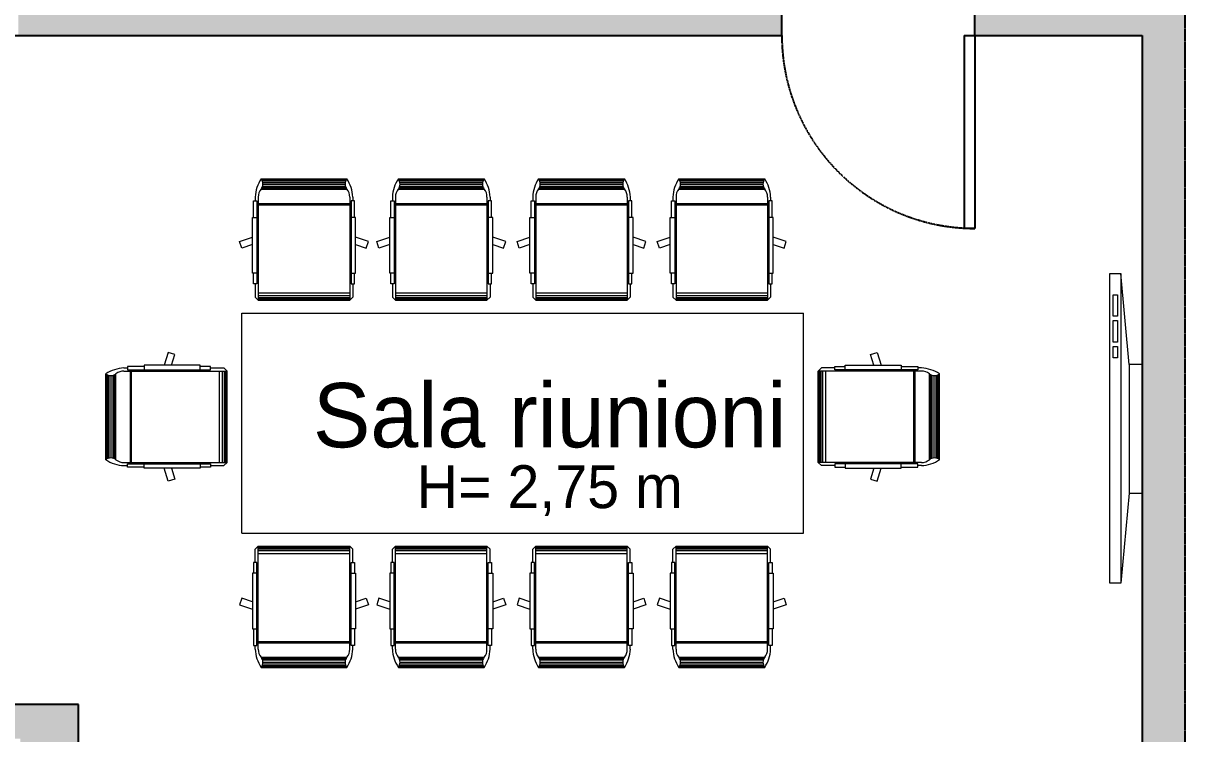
# Model space of a CAD drawing. Header units: millimetres. Extents: x 515 to 43442, y -1882 to 9936.
# Drawn here: x 33973 to 34525, y 3911 to 4242 of the extents above; entities that cross this region are included whole.
import ezdxf

# ---------------------------------------------------------------- set-up
doc = ezdxf.new("R2010")
doc.units = ezdxf.units.MM
doc.linetypes.add('35', pattern=[1.5, 0.5, -0.25, 0.5, -0.25])
doc.layers.add('ARREDI_LINEE', color=33, linetype='Continuous', lineweight=9)
doc.layers.add('CAMP sez', color=7, linetype='Continuous', lineweight=15, true_color=0xbdbdbd)
for name, color, linetype in [('INF', 8, 'Continuous'), ('SEZ', 170, 'Continuous'), ('Testi', 7, 'Continuous'), ('VOLTE', 8, 'Continuous')]:
    doc.layers.add(name, color=color, linetype=linetype)
doc.styles.add('T_ESE_q100', font='bahnschrift.ttf', dxfattribs={"height": 15})

msp = doc.modelspace()

# ---------------------------------------------------------------- hatches: boundary and pattern name
at = {"layer": 'CAMP sez'}
h = msp.add_hatch(color=256, dxfattribs=at)
h.dxf.hatch_style = 1
h.paths.add_polyline_path([(35363.94, 1722.36), (35343.94, 1722.36), (35343.94, 1592.8), (35120.71, 1441.08), (35131.95, 1424.54), (35363.94, 1582.21)], flags=17)
h.paths.add_polyline_path([(35099.7, 1402.62), (35088.36, 1419.3), (34693.94, 1220.75), (34693.94, 1198.36)], flags=17)
h.paths.add_polyline_path([(34693.94, 1271.36), (34579.94, 1271.36), (34579.94, 1244.36), (34584.94, 1244.36), (34584.94, 1225.36), (34579.94, 1225.36), (34579.94, 1198.36), (34693.94, 1198.36)], flags=17)
h.paths.add_polyline_path([(34693.94, 2843.36), (34579.94, 2843.36), (34579.94, 2816.36), (34584.94, 2816.36), (34584.94, 2797.36), (34579.94, 2797.36), (34579.94, 2770.36), (34693.94, 2770.36)], flags=17)
h.paths.add_polyline_path([(34693.94, 2319.36), (34579.94, 2319.36), (34579.94, 2292.36), (34584.94, 2292.36), (34584.94, 2273.36), (34579.94, 2273.36), (34579.94, 2246.36), (34693.94, 2246.36)], flags=17)
h.paths.add_polyline_path([(34693.94, 1795.36), (34579.94, 1795.36), (34579.94, 1768.36), (34584.94, 1768.36), (34584.94, 1749.36), (34579.94, 1749.36), (34579.94, 1722.36), (34693.94, 1722.36)], flags=17)
h.paths.add_polyline_path([(35363.94, 1895.86), (35343.94, 1895.86), (35343.94, 1742.36), (34693.94, 1742.36), (34693.94, 1722.36), (35363.94, 1722.36)], flags=17)
h.paths.add_polyline_path([(35363.94, 2419.86), (35343.94, 2419.86), (35343.94, 2145.86), (35363.94, 2145.86)], flags=17)
h.paths.add_polyline_path([(35363.94, 3851.36), (35343.94, 3851.36), (35343.94, 3607.86), (35363.94, 3607.86)], flags=17)
h.paths.add_polyline_path([(35363.94, 3357.86), (35343.94, 3357.86), (35343.94, 3193.86), (35363.94, 3193.86)], flags=17)
h.paths.add_polyline_path([(35363.94, 2943.86), (35343.94, 2943.86), (35343.94, 2669.86), (35363.94, 2669.86)], flags=17)
h.paths.add_polyline_path([(34083.94, 3674.36), (33464.94, 3674.36), (33464.94, 3663.36), (33915.94, 3663.36), (33915.94, 3463.36), (33825.94, 3463.36), (33825.94, 3460.36), (33910.94, 3460.36), (33910.94, 3454.36), (33825.94, 3454.36), (33825.94, 3451.36), (33915.94, 3451.36), (33915.94, 3309.36), (33825.94, 3309.36), (33825.94, 3304.86), (33915.94, 3304.86), (33915.94, 3298.86), (33825.94, 3298.86), (33825.94, 3294.36), (33925.94, 3294.36), (33925.94, 3357.36), (34018.94, 3357.36), (34018.94, 3367.36), (33925.94, 3367.36), (33925.94, 3515.36), (33928.94, 3515.36), (33928.94, 3526.36), (33925.94, 3526.36), (33925.94, 3663.36), (34072.94, 3663.36), (34072.94, 3526.36), (34003.94, 3526.36), (34003.94, 3515.36), (34072.94, 3515.36), (34072.94, 3506.36), (34078.94, 3506.36), (34078.94, 3511.36), (34083.94, 3511.36)], flags=17)
h.paths.add_polyline_path([(33735.94, 3463.36), (33710.94, 3463.36), (33710.94, 3663.36), (33695.94, 3663.36), (33695.93, 3414.06), (33710.96, 3414.21), (33698.92, 3414.64), (33710.94, 3414.14), (33710.94, 3451.36), (33735.94, 3451.36)], flags=16)
h.paths.add_polyline_path([(33715.44, 4657.36), (33695.44, 4657.36), (33695.44, 4259.36), (33715.44, 4259.36)], flags=17)
h.paths.add_polyline_path([(33735.44, 4259.36), (33675.44, 4259.36), (33675.44, 4239.36), (33735.44, 4239.36)], flags=17)
h.paths.add_polyline_path([(33585.44, 4259.36), (33472.94, 4259.36), (33472.94, 4239.36), (33585.44, 4239.36)], flags=17)
h.paths.add_polyline_path([(33852.94, 4259.36), (33825.44, 4259.36), (33825.44, 4239.36), (33852.94, 4239.36)], flags=17)
h.paths.add_polyline_path([(33254.94, 682.36), (32919.94, 682.36), (32919.94, 647.36), (33219.94, 647.36), (33219.94, 489.5), (33254.94, 489.5), (33254.94, 557.36), (33257.94, 557.36), (33257.94, 567.36), (33254.94, 567.36)])
h.paths.add_polyline_path([(34693.94, 3367.36), (34579.94, 3367.36), (34579.94, 3340.36), (34584.94, 3340.36), (34584.94, 3321.36), (34579.94, 3321.36), (34579.94, 3294.36), (34693.94, 3294.36)], flags=17)
h.paths.add_polyline_path([(34112.94, 3669.36), (34107.94, 3669.36), (34107.94, 3674.36), (34083.94, 3674.36), (34083.94, 3660.36), (34112.94, 3660.36)], flags=17)
h.paths.add_polyline_path([(37935.29, 3374.55), (37903.86, 3353.19), (37921.85, 3326.72), (37953.28, 3348.08)], flags=17)
h.paths.add_polyline_path([(37700.2, 3176.08), (37682.21, 3202.54), (37621.83, 3161.51), (37639.82, 3135.04)], flags=17)
h.paths.add_polyline_path([(37158.94, 2839.36), (37095.94, 2839.36), (37095.94, 2759.36), (37161.28, 2803.76)], flags=17)
h.paths.add_polyline_path([(36635.94, 2839.36), (36572.94, 2839.36), (36572.94, 2767.36), (36635.94, 2767.36)], flags=17)
h.paths.add_polyline_path([(36609.54, 2469.88), (36577.28, 2447.96), (36596.4, 2419.84), (36628.65, 2441.76)], flags=17)
h.paths.add_polyline_path([(36106.38, 2086.8), (36087.26, 2114.92), (36055.01, 2093), (36074.12, 2064.88)], flags=17)
h.paths.add_polyline_path([(35591.94, 1793.36), (35528.94, 1793.36), (35528.94, 1694.36), (35591.94, 1732.36)], flags=17)
h.paths.add_polyline_path([(35131.95, 1424.54), (35112.84, 1452.66), (35080.58, 1430.74), (35099.7, 1402.62)], flags=17)
h.paths.add_polyline_path([(34106.94, 1209.36), (34083.94, 1209.36), (34083.94, 1198.36), (34106.94, 1198.36)], flags=17)
h.paths.add_polyline_path([(34083.94, 1271.36), (34018.94, 1271.36), (34018.94, 1244.36), (34023.94, 1244.36), (34023.94, 1225.36), (34018.94, 1225.36), (34018.94, 1198.36), (34083.94, 1198.36), (34083.94, 1209.36)], flags=17)
h.paths.add_polyline_path([(34018.94, 1211.36), (33521.94, 1211.36), (33521.94, 1198.36), (34018.94, 1198.36)], flags=17)
h.paths.add_polyline_path([(33521.94, 1225.36), (33516.94, 1225.36), (33516.94, 1244.36), (33521.94, 1244.36), (33521.94, 1271.36), (33464.94, 1271.36), (33464.94, 1198.36), (33521.94, 1198.36)], flags=17)
h.paths.add_polyline_path([(33516.94, 1768.36), (33521.94, 1768.36), (33521.94, 1795.36), (33464.94, 1795.36), (33464.94, 1722.36), (33521.94, 1722.36), (33521.94, 1749.36), (33516.94, 1749.36)], flags=17)
h.paths.add_polyline_path([(34083.94, 1795.36), (34018.94, 1795.36), (34018.94, 1768.36), (34023.94, 1768.36), (34023.94, 1749.36), (34018.94, 1749.36), (34018.94, 1722.36), (34083.94, 1722.36)], flags=17)
edge = h.paths.add_edge_path(flags=17)
edge.add_arc((34083.94, 2282.86), 218, 270, 282.4589, ccw=False)
edge.add_line((34083.94, 2064.86), (34083.94, 2047.86))
edge.add_arc((34083.94, 2282.86), 235, 270, 282.4589)
edge.add_line((34134.64, 2053.39), (34130.97, 2069.99))
edge = h.paths.add_edge_path(flags=17)
edge.add_line((34083.94, 2321.36), (33999.83, 2321.36))
edge.add_arc((34083.94, 2282.86), 92.5, 155.4041, 204.5959)
edge.add_line((33999.83, 2244.36), (34083.94, 2244.36))
edge.add_line((34083.94, 2244.36), (34083.94, 2321.36))
h.paths.add_polyline_path([(33516.94, 2292.36), (33521.94, 2292.36), (33521.94, 2319.36), (33464.94, 2319.36), (33464.94, 2246.36), (33521.94, 2246.36), (33521.94, 2273.36), (33516.94, 2273.36)], flags=17)
edge = h.paths.add_edge_path(flags=17)
edge.add_arc((34083.94, 2282.86), 235, 77.5411, 90)
edge.add_line((34083.94, 2517.86), (34083.94, 2500.86))
edge.add_arc((34083.94, 2282.86), 218, 77.5411, 90, ccw=False)
edge.add_line((34130.97, 2495.72), (34134.64, 2512.32))
h.paths.add_polyline_path([(34083.94, 2843.36), (34018.94, 2843.36), (34018.94, 2816.36), (34023.94, 2816.36), (34023.94, 2797.36), (34018.94, 2797.36), (34018.94, 2770.36), (34083.94, 2770.36)], flags=17)
h.paths.add_polyline_path([(33521.94, 2843.36), (33464.94, 2843.36), (33464.94, 2770.36), (33521.94, 2770.36), (33521.94, 2797.36), (33516.94, 2797.36), (33516.94, 2816.36), (33521.94, 2816.36)], flags=17)
h.paths.add_polyline_path([(33521.94, 3367.36), (33464.94, 3367.36), (33464.94, 3294.36), (33521.94, 3294.36), (33521.94, 3321.36), (33516.94, 3321.36), (33516.94, 3340.36), (33521.94, 3340.36)], flags=16)
h.paths.add_polyline_path([(34083.94, 3367.36), (34018.94, 3367.36), (34018.94, 3357.36), (34018.94, 3294.36), (34083.94, 3294.36)], flags=16)
h.paths.add_polyline_path([(33997.94, 4307.36), (33978.94, 4307.36), (33978.94, 4328.36), (33957.94, 4307.36), (33967.94, 4307.36), (33852.94, 4307.36), (33852.94, 3908.36), (33971.94, 3908.36), (33971.94, 3815.36), (34024.94, 3815.36), (34024.94, 3826.36), (33998.94, 3826.36), (33998.94, 3924.36), (33867.94, 3924.36), (33867.94, 4290.36), (33970.94, 4290.36), (33970.94, 4236.36), (34326.94, 4236.36), (34326.94, 4247.36), (33997.94, 4247.36)], flags=17)
h.paths.add_polyline_path([(35591.94, 2839.36), (35528.94, 2839.36), (35528.94, 2767.36), (35591.94, 2767.36)], flags=17)
h.paths.add_polyline_path([(33477.94, 1198.36), (33477.94, 1173.36), (33491.94, 1173.36), (33491.94, 1198.36)], flags=17)
h.paths.add_polyline_path([(34083.94, 3367.36), (34083.94, 3426.36), (34078.94, 3426.36), (34078.94, 3431.36), (34072.94, 3431.36), (34072.94, 3367.36)], flags=16)
h.paths.add_polyline_path([(33997.94, 4657.36), (34494.94, 4657.36), (34494.94, 4247.36), (34416.94, 4247.36), (34416.94, 4236.36), (34494.94, 4236.36), (34494.94, 3869.36), (34472.94, 3869.36), (34472.94, 3826.36), (34106.94, 3826.36), (34106.94, 3815.36), (34472.94, 3815.36), (34472.94, 3787.36), (34483.94, 3787.36), (34483.94, 3815.36), (34796.94, 3815.36), (34796.94, 3674.36), (34483.94, 3674.36), (34483.94, 3701.36), (34472.94, 3701.36), (34472.94, 3674.36), (34237.94, 3674.36), (34237.94, 3669.36), (34232.94, 3669.36), (34232.94, 3660.36), (34816.94, 3660.36), (34816.94, 3757.36), (35125.94, 3757.36), (35125.94, 3851.36), (35549.94, 3851.36), (35549.94, 3832.36), (35576.94, 3832.36), (35576.94, 3851.36), (36593.94, 3851.36), (36593.94, 3832.36), (36620.94, 3832.36), (36620.94, 3851.36), (37638.94, 3851.36), (37638.94, 3832.36), (37689.94, 3832.36), (37689.94, 3918.36), (37681.94, 3918.36), (37681.94, 4228.36), (37689.94, 4228.36), (37689.94, 4279.36), (37917.94, 4279.36), (37917.94, 4222.36), (38120.92, 3864.36), (37945.94, 3864.36), (37945.94, 3918.36), (37917.94, 3918.36), (37917.94, 3848.36), (37970.92, 3755.39), (37980.47, 3760.84), (37930.6, 3848.36), (38129.99, 3848.36), (38275.19, 3592.26), (38131.99, 3494.94), (38024.04, 3684.38), (38014.49, 3678.93), (38135.78, 3466.07), (38559.24, 3753.87), (38597.13, 3697.4), (38622.04, 3714.12), (38529.88, 3851.46), (38926.01, 4124.3), (38862.23, 3501.55), (38795.24, 3456.02), (38784.65, 3471.8), (34083.94, 277), (34083.94, 623.36), (33491.94, 623.36), (33491.94, 711.36), (33459.94, 711.36), (33459.94, 599.36), (33464.94, 599.36), (33464.94, 567.36), (33459.94, 567.36), (33347.94, 567.36), (33347.94, 557.36), (33350.94, 557.36), (33350.94, 489.5), (33360.94, 489.5), (33360.94, 563.36), (33459.94, 563.36), (33459.94, 517.36), (33522.94, 517.36), (33522.94, 597.36), (34020.94, 597.36), (34020.94, 549.36), (34058.94, 549.36), (34058.94, 299.36), (33921.73, 299.36), (33921.73, 260.36), (34058.94, 260.36), (34058.94, 212.41), (33921.73, 118.63), (33921.73, 76.24), (34090.94, 191.88), (34090.94, 239.44), (38779.34, 3425.87), (38789.93, 3410.1), (38895.33, 3481.73), (38961.93, 4185.47), (38488.45, 3859.35), (38543.84, 3776.82), (38299.28, 3610.6), (37947.94, 4230.27), (37947.94, 4309.36), (37651.94, 4309.36), (37651.94, 3881.36), (35085.94, 3881.36), (35085.94, 3777.36), (34816.94, 3777.36), (34816.94, 3835.36), (34514.94, 3835.36), (34514.94, 4677.36), (33426.94, 4677.36), (33426.94, 3840.36), (33219.94, 3840.36), (33219.94, 3294.36), (33254.94, 3294.36), (33254.94, 3815.36), (33477.94, 3815.36), (33477.94, 3908.36), (33497.94, 3908.36), (33497.94, 3913.36), (33446.94, 3913.36), (33446.94, 4239.36), (33472.94, 4239.36), (33472.94, 4276.36), (33496.94, 4276.36), (33496.94, 4289.36), (33472.94, 4289.36), (33472.94, 4307.36), (33446.94, 4307.36), (33446.94, 4616.36), (33472.94, 4616.36), (33472.94, 4657.36), (33957.94, 4657.36), (33957.94, 4307.36), (33978.94, 4328.36), (33978.94, 4616.36), (33997.94, 4616.36)])

# ---------------------------------------------------------------- linework, layer by layer
at = {"layer": 'ARREDI_LINEE'}
for p, q in [((34084.14, 4169.43), (34124.17, 4169.43)), ((34084.25, 4169.28), (34124.06, 4169.28)), ((34084.35, 4169.14), (34123.96, 4169.14)), ((34084.48, 4168.9), (34123.83, 4168.9)), ((34148.14, 4169.43), (34188.16, 4169.43)), ((34148.25, 4169.28), (34188.05, 4169.28)), ((34148.34, 4169.14), (34187.96, 4169.14)), ((34148.48, 4168.9), (34187.82, 4168.9)), ((34213.53, 4169.43), (34253.55, 4169.43)), ((34213.64, 4169.28), (34253.44, 4169.28)), ((34213.73, 4169.14), (34253.35, 4169.14)), ((34213.87, 4168.9), (34253.21, 4168.9)), ((34278.91, 4169.43), (34318.94, 4169.43)), ((34279.02, 4169.28), (34318.83, 4169.28)), ((34279.12, 4169.14), (34318.73, 4169.14)), ((34279.25, 4168.9), (34318.6, 4168.9)), ((34084.14, 4164.67), (34124.17, 4164.67)), ((34084.25, 4164.82), (34124.06, 4164.82)), ((34084.4, 4165.05), (34123.91, 4165.05)), ((34084.57, 4165.37), (34123.74, 4165.37)), ((34084.67, 4168.49), (34123.64, 4168.49)), ((34084.8, 4165.99), (34123.51, 4165.99)), ((34084.88, 4167.77), (34123.43, 4167.77)), ((34084.95, 4166.94), (34123.36, 4166.94)), ((34148.14, 4164.67), (34188.16, 4164.67)), ((34148.24, 4164.82), (34188.06, 4164.82)), ((34148.39, 4165.05), (34187.91, 4165.05)), ((34148.56, 4165.37), (34187.74, 4165.37)), ((34148.67, 4168.49), (34187.63, 4168.49)), ((34148.8, 4165.99), (34187.5, 4165.99)), ((34148.88, 4167.77), (34187.42, 4167.77)), ((34148.94, 4166.94), (34187.36, 4166.94)), ((34213.53, 4164.67), (34253.55, 4164.67)), ((34213.63, 4164.82), (34253.45, 4164.82)), ((34213.78, 4165.05), (34253.3, 4165.05)), ((34213.95, 4165.37), (34253.13, 4165.37)), ((34214.06, 4168.49), (34253.02, 4168.49)), ((34214.18, 4165.99), (34252.89, 4165.99)), ((34214.27, 4167.77), (34252.81, 4167.77)), ((34214.33, 4166.94), (34252.75, 4166.94)), ((34278.91, 4164.67), (34318.94, 4164.67)), ((34279.02, 4164.82), (34318.83, 4164.82)), ((34279.17, 4165.05), (34318.68, 4165.05)), ((34279.34, 4165.37), (34318.51, 4165.37)), ((34279.44, 4168.49), (34318.41, 4168.49)), ((34279.57, 4165.99), (34318.28, 4165.99)), ((34279.65, 4167.77), (34318.2, 4167.77)), ((34279.72, 4166.94), (34318.13, 4166.94)), ((34080.68, 4151.45), (34080.68, 4159.23)), ((34080.68, 4159.23), (34082.23, 4159.23)), ((34081.39, 4160.98), (34081.39, 4159.23)), ((34082.23, 4159.23), (34082.23, 4120.52)), ((34082.85, 4160.94), (34082.85, 4112.85)), ((34082.85, 4157.95), (34125.46, 4157.95)), ((34125.46, 4160.94), (34125.46, 4112.85)), ((34127.63, 4159.23), (34126.08, 4159.23)), ((34126.08, 4159.23), (34126.08, 4120.52)), ((34126.92, 4160.98), (34126.92, 4159.23)), ((34127.63, 4151.45), (34127.63, 4159.23)), ((34144.68, 4151.45), (34144.68, 4159.23)), ((34144.68, 4159.23), (34146.22, 4159.23)), ((34145.38, 4160.98), (34145.38, 4159.23)), ((34146.22, 4159.23), (34146.22, 4120.52)), ((34146.85, 4160.94), (34146.85, 4112.85)), ((34146.85, 4157.95), (34189.45, 4157.95)), ((34189.45, 4160.94), (34189.45, 4112.85)), ((34191.62, 4159.23), (34190.08, 4159.23)), ((34190.08, 4159.23), (34190.08, 4120.52)), ((34190.92, 4160.98), (34190.92, 4159.23)), ((34191.62, 4151.45), (34191.62, 4159.23)), ((34210.07, 4151.45), (34210.07, 4159.23)), ((34210.07, 4159.23), (34211.61, 4159.23)), ((34210.77, 4160.98), (34210.77, 4159.23)), ((34211.61, 4159.23), (34211.61, 4120.52)), ((34212.23, 4160.94), (34212.23, 4112.85)), ((34212.23, 4157.95), (34254.84, 4157.95)), ((34254.84, 4160.94), (34254.84, 4112.85)), ((34257.01, 4159.23), (34255.47, 4159.23)), ((34255.47, 4159.23), (34255.47, 4120.52)), ((34256.3, 4160.98), (34256.3, 4159.23)), ((34257.01, 4151.45), (34257.01, 4159.23)), ((34275.45, 4151.45), (34275.45, 4159.23)), ((34275.45, 4159.23), (34277, 4159.23)), ((34276.16, 4160.98), (34276.16, 4159.23)), ((34277, 4159.23), (34277, 4120.52)), ((34277.62, 4160.94), (34277.62, 4112.85)), ((34277.62, 4157.95), (34320.23, 4157.95)), ((34320.23, 4160.94), (34320.23, 4112.85)), ((34322.4, 4159.23), (34320.85, 4159.23)), ((34320.85, 4159.23), (34320.85, 4120.52)), ((34321.69, 4160.98), (34321.69, 4159.23)), ((34322.4, 4151.45), (34322.4, 4159.23)), ((34082.85, 4157.65), (34125.46, 4157.65)), ((34082.85, 4157.43), (34125.46, 4157.43)), ((34082.85, 4157.35), (34125.46, 4157.35)), ((34146.85, 4157.65), (34189.45, 4157.65)), ((34146.85, 4157.43), (34189.45, 4157.43)), ((34146.85, 4157.35), (34189.45, 4157.35)), ((34212.23, 4157.65), (34254.84, 4157.65)), ((34212.23, 4157.43), (34254.84, 4157.43)), ((34212.23, 4157.35), (34254.84, 4157.35)), ((34277.62, 4157.65), (34320.23, 4157.65)), ((34277.62, 4157.43), (34320.23, 4157.43)), ((34277.62, 4157.35), (34320.23, 4157.35)), ((34080.11, 4151.45), (34082.23, 4151.45)), ((34080.11, 4125.44), (34080.11, 4151.45)), ((34128.2, 4151.45), (34126.08, 4151.45)), ((34128.2, 4125.44), (34128.2, 4151.45)), ((34144.11, 4151.45), (34146.22, 4151.45)), ((34144.11, 4125.44), (34144.11, 4151.45)), ((34192.19, 4151.45), (34190.08, 4151.45)), ((34192.19, 4125.44), (34192.19, 4151.45)), ((34209.5, 4151.45), (34211.61, 4151.45)), ((34209.5, 4125.44), (34209.5, 4151.45)), ((34257.58, 4151.45), (34255.47, 4151.45)), ((34257.58, 4125.44), (34257.58, 4151.45)), ((34274.88, 4151.45), (34277, 4151.45)), ((34274.88, 4125.44), (34274.88, 4151.45)), ((34322.97, 4151.45), (34320.85, 4151.45)), ((34322.97, 4125.44), (34322.97, 4151.45)), ((34074.1, 4140.29), (34080.11, 4142.24)), ((34134.2, 4140.29), (34128.2, 4142.24)), ((34138.1, 4140.29), (34144.11, 4142.24)), ((34198.2, 4140.29), (34192.19, 4142.24)), ((34203.49, 4140.29), (34209.5, 4142.24)), ((34263.59, 4140.29), (34257.58, 4142.24)), ((34268.88, 4140.29), (34274.88, 4142.24)), ((34328.97, 4140.29), (34322.97, 4142.24)), ((34075.11, 4137.19), (34074.1, 4140.29)), ((34080.11, 4138.82), (34075.11, 4137.19)), ((34128.2, 4138.82), (34133.2, 4137.19)), ((34133.2, 4137.19), (34134.2, 4140.29)), ((34139.11, 4137.19), (34138.1, 4140.29)), ((34144.11, 4138.82), (34139.11, 4137.19)), ((34192.19, 4138.82), (34197.19, 4137.19)), ((34197.19, 4137.19), (34198.2, 4140.29)), ((34204.49, 4137.19), (34203.49, 4140.29)), ((34209.5, 4138.82), (34204.49, 4137.19)), ((34257.58, 4138.82), (34262.58, 4137.19)), ((34262.58, 4137.19), (34263.59, 4140.29)), ((34269.88, 4137.19), (34268.88, 4140.29)), ((34274.88, 4138.82), (34269.88, 4137.19)), ((34322.97, 4138.82), (34327.97, 4137.19)), ((34327.97, 4137.19), (34328.97, 4140.29)), ((34082.23, 4125.44), (34080.11, 4125.44)), ((34080.68, 4120.52), (34080.68, 4125.44)), ((34126.08, 4125.44), (34128.2, 4125.44)), ((34127.63, 4120.52), (34127.63, 4125.44)), ((34146.22, 4125.44), (34144.11, 4125.44)), ((34144.68, 4120.52), (34144.68, 4125.44)), ((34190.08, 4125.44), (34192.19, 4125.44)), ((34191.62, 4120.52), (34191.62, 4125.44)), ((34211.61, 4125.44), (34209.5, 4125.44)), ((34210.07, 4120.52), (34210.07, 4125.44)), ((34255.47, 4125.44), (34257.58, 4125.44)), ((34257.01, 4120.52), (34257.01, 4125.44)), ((34277, 4125.44), (34274.88, 4125.44)), ((34275.45, 4120.52), (34275.45, 4125.44)), ((34320.85, 4125.44), (34322.97, 4125.44)), ((34322.4, 4120.52), (34322.4, 4125.44)), ((34488.94, 4082.86), (34484.94, 4125.36)), ((34082.23, 4120.52), (34080.68, 4120.52)), ((34081.39, 4120.52), (34081.39, 4114.32)), ((34126.08, 4120.52), (34127.63, 4120.52)), ((34126.92, 4120.52), (34126.92, 4114.32)), ((34146.22, 4120.52), (34144.68, 4120.52)), ((34145.38, 4120.52), (34145.38, 4114.32)), ((34190.08, 4120.52), (34191.62, 4120.52)), ((34190.92, 4120.52), (34190.92, 4114.32)), ((34211.61, 4120.52), (34210.07, 4120.52)), ((34210.77, 4120.52), (34210.77, 4114.32)), ((34255.47, 4120.52), (34257.01, 4120.52)), ((34256.3, 4120.52), (34256.3, 4114.32)), ((34277, 4120.52), (34275.45, 4120.52)), ((34276.16, 4120.52), (34276.16, 4114.32)), ((34320.85, 4120.52), (34322.4, 4120.52)), ((34321.69, 4120.52), (34321.69, 4114.32)), ((34082.85, 4112.85), (34081.39, 4114.32)), ((34082.85, 4116.34), (34125.46, 4116.34)), ((34082.85, 4114.99), (34125.46, 4114.99)), ((34082.85, 4114.14), (34125.46, 4114.14)), ((34125.46, 4112.85), (34126.92, 4114.32)), ((34146.85, 4112.85), (34145.38, 4114.32)), ((34146.85, 4116.34), (34189.45, 4116.34)), ((34146.85, 4114.99), (34189.45, 4114.99)), ((34146.85, 4114.14), (34189.45, 4114.14)), ((34189.45, 4112.85), (34190.92, 4114.32)), ((34212.23, 4112.85), (34210.77, 4114.32)), ((34212.23, 4116.34), (34254.84, 4116.34)), ((34212.23, 4114.99), (34254.84, 4114.99)), ((34212.23, 4114.14), (34254.84, 4114.14)), ((34254.84, 4112.85), (34256.3, 4114.32)), ((34277.62, 4112.85), (34276.16, 4114.32)), ((34277.62, 4116.34), (34320.23, 4116.34)), ((34277.62, 4114.99), (34320.23, 4114.99)), ((34277.62, 4114.14), (34320.23, 4114.14)), ((34320.23, 4112.85), (34321.69, 4114.32)), ((34082.85, 4113.57), (34125.46, 4113.57)), ((34082.85, 4113.22), (34125.46, 4113.22)), ((34082.85, 4113), (34125.46, 4113)), ((34082.85, 4112.85), (34125.46, 4112.85)), ((34146.85, 4113.57), (34189.45, 4113.57)), ((34146.85, 4113.22), (34189.45, 4113.22)), ((34146.85, 4113), (34189.45, 4113)), ((34146.85, 4112.85), (34189.45, 4112.85)), ((34212.23, 4113.57), (34254.84, 4113.57)), ((34212.23, 4113.22), (34254.84, 4113.22)), ((34212.23, 4113), (34254.84, 4113)), ((34212.23, 4112.85), (34254.84, 4112.85)), ((34277.62, 4113.57), (34320.23, 4113.57)), ((34277.62, 4113.22), (34320.23, 4113.22)), ((34277.62, 4113), (34320.23, 4113)), ((34277.62, 4112.85), (34320.23, 4112.85)), ((34075.15, 4004.23), (34075.15, 4106.83)), ((34075.15, 4106.83), (34337.08, 4106.83)), ((34337.08, 4004.23), (34337.08, 4106.83)), ((34040.86, 4088.55), (34038.91, 4082.54)), ((34043.96, 4087.55), (34040.86, 4088.55)), ((34042.33, 4082.54), (34043.96, 4087.55)), ((34368.27, 4087.55), (34371.36, 4088.55)), ((34369.89, 4082.54), (34368.27, 4087.55)), ((34371.36, 4088.55), (34373.32, 4082.54)), ((34020.17, 4081.27), (34021.92, 4081.27)), ((34029.7, 4081.97), (34021.92, 4081.97)), ((34021.92, 4081.97), (34021.92, 4080.43)), ((34029.7, 4082.54), (34029.7, 4080.43)), ((34055.71, 4082.54), (34029.7, 4082.54)), ((34055.71, 4080.43), (34055.71, 4082.54)), ((34060.63, 4081.97), (34055.71, 4081.97)), ((34060.63, 4080.43), (34060.63, 4081.97)), ((34060.63, 4081.27), (34066.83, 4081.27)), ((34068.29, 4079.81), (34066.83, 4081.27)), ((34343.93, 4079.81), (34345.39, 4081.27)), ((34351.59, 4081.27), (34345.39, 4081.27)), ((34351.59, 4080.43), (34351.59, 4081.97)), ((34351.59, 4081.97), (34356.51, 4081.97)), ((34356.51, 4080.43), (34356.51, 4082.54)), ((34356.51, 4082.54), (34382.53, 4082.54)), ((34382.53, 4082.54), (34382.53, 4080.43)), ((34382.53, 4081.97), (34390.3, 4081.97)), ((34390.3, 4081.97), (34390.3, 4080.43)), ((34392.06, 4081.27), (34390.3, 4081.27)), ((34011.72, 4038.49), (34011.72, 4078.51)), ((34011.87, 4038.6), (34011.87, 4078.4)), ((34012.01, 4038.69), (34012.01, 4078.31)), ((34012.25, 4038.83), (34012.25, 4078.17)), ((34012.66, 4039.02), (34012.66, 4077.98)), ((34013.38, 4039.23), (34013.38, 4077.77)), ((34014.21, 4039.29), (34014.21, 4077.71)), ((34015.16, 4039.15), (34015.16, 4077.86)), ((34015.78, 4038.91), (34015.78, 4078.09)), ((34016.1, 4038.74), (34016.1, 4078.26)), ((34016.33, 4038.59), (34016.33, 4078.41)), ((34016.47, 4038.49), (34016.47, 4078.51)), ((34020.21, 4079.81), (34068.29, 4079.81)), ((34021.92, 4080.43), (34060.63, 4080.43)), ((34023.19, 4037.2), (34023.19, 4079.81)), ((34023.5, 4037.2), (34023.5, 4079.81)), ((34023.72, 4037.2), (34023.72, 4079.81)), ((34023.8, 4037.2), (34023.8, 4079.81)), ((34064.81, 4037.2), (34064.81, 4079.81)), ((34066.16, 4037.2), (34066.16, 4079.81)), ((34067.01, 4037.2), (34067.01, 4079.81)), ((34067.58, 4037.2), (34067.58, 4079.81)), ((34067.93, 4037.2), (34067.93, 4079.81)), ((34068.15, 4037.2), (34068.15, 4079.81)), ((34068.29, 4037.2), (34068.29, 4079.81)), ((34343.93, 4037.2), (34343.93, 4079.81)), ((34392.02, 4079.81), (34343.93, 4079.81)), ((34344.07, 4037.2), (34344.07, 4079.81)), ((34344.3, 4037.2), (34344.3, 4079.81)), ((34344.64, 4037.2), (34344.64, 4079.81)), ((34345.22, 4037.2), (34345.22, 4079.81)), ((34346.07, 4037.2), (34346.07, 4079.81)), ((34347.41, 4037.2), (34347.41, 4079.81)), ((34390.3, 4080.43), (34351.59, 4080.43)), ((34388.42, 4037.2), (34388.42, 4079.81)), ((34388.51, 4037.2), (34388.51, 4079.81)), ((34388.72, 4037.2), (34388.72, 4079.81)), ((34389.03, 4037.2), (34389.03, 4079.81)), ((34395.75, 4038.49), (34395.75, 4078.51)), ((34395.89, 4038.59), (34395.89, 4078.41)), ((34396.13, 4038.74), (34396.13, 4078.26)), ((34396.44, 4038.91), (34396.44, 4078.09)), ((34397.06, 4039.15), (34397.06, 4077.86)), ((34398.01, 4039.29), (34398.01, 4077.71)), ((34398.84, 4039.23), (34398.84, 4077.77)), ((34399.57, 4039.02), (34399.57, 4077.98)), ((34399.98, 4038.83), (34399.98, 4078.17)), ((34400.21, 4038.69), (34400.21, 4078.31)), ((34400.35, 4038.6), (34400.35, 4078.4)), ((34400.51, 4038.49), (34400.51, 4078.51)), ((34020.21, 4037.2), (34068.29, 4037.2)), ((34021.92, 4035.03), (34021.92, 4036.57)), ((34021.92, 4036.57), (34060.63, 4036.57)), ((34029.7, 4034.46), (34029.7, 4036.57)), ((34055.71, 4036.57), (34055.71, 4034.46)), ((34060.63, 4036.57), (34060.63, 4035.03)), ((34068.29, 4037.2), (34066.83, 4035.74)), ((34392.02, 4037.2), (34343.93, 4037.2)), ((34343.93, 4037.2), (34345.39, 4035.74)), ((34390.3, 4036.57), (34351.59, 4036.57)), ((34351.59, 4036.57), (34351.59, 4035.03)), ((34356.51, 4036.57), (34356.51, 4034.46)), ((34382.53, 4034.46), (34382.53, 4036.57)), ((34390.3, 4035.03), (34390.3, 4036.57)), ((34020.17, 4035.74), (34021.92, 4035.74)), ((34029.7, 4035.03), (34021.92, 4035.03)), ((34055.71, 4034.46), (34029.7, 4034.46)), ((34040.86, 4028.45), (34038.91, 4034.46)), ((34042.33, 4034.46), (34043.96, 4029.46)), ((34060.63, 4035.03), (34055.71, 4035.03)), ((34060.63, 4035.74), (34066.83, 4035.74)), ((34351.59, 4035.74), (34345.39, 4035.74)), ((34351.59, 4035.03), (34356.51, 4035.03)), ((34356.51, 4034.46), (34382.53, 4034.46)), ((34369.89, 4034.46), (34368.27, 4029.46)), ((34371.36, 4028.45), (34373.32, 4034.46)), ((34382.53, 4035.03), (34390.3, 4035.03)), ((34392.06, 4035.74), (34390.3, 4035.74)), ((34043.96, 4029.46), (34040.86, 4028.45)), ((34368.27, 4029.46), (34371.36, 4028.45)), ((34488.94, 4022.86), (34484.94, 3980.86)), ((34075.15, 4004.23), (34337.08, 4004.23)), ((34082.85, 3998.21), (34081.39, 3996.75)), ((34082.85, 3998.21), (34125.46, 3998.21)), ((34082.85, 3950.12), (34082.85, 3998.21)), ((34082.85, 3998.07), (34125.46, 3998.07)), ((34082.85, 3997.84), (34125.46, 3997.84)), ((34125.46, 3950.12), (34125.46, 3998.21)), ((34125.46, 3998.21), (34126.92, 3996.75)), ((34146.85, 3998.21), (34145.38, 3996.75)), ((34146.85, 3998.21), (34189.45, 3998.21)), ((34146.85, 3950.12), (34146.85, 3998.21)), ((34146.85, 3998.07), (34189.45, 3998.07)), ((34146.85, 3997.84), (34189.45, 3997.84)), ((34189.45, 3950.12), (34189.45, 3998.21)), ((34189.45, 3998.21), (34190.92, 3996.75)), ((34212.23, 3998.21), (34210.77, 3996.75)), ((34212.23, 3998.21), (34254.84, 3998.21)), ((34212.23, 3950.12), (34212.23, 3998.21)), ((34212.23, 3998.07), (34254.84, 3998.07)), ((34212.23, 3997.84), (34254.84, 3997.84)), ((34254.84, 3950.12), (34254.84, 3998.21)), ((34254.84, 3998.21), (34256.3, 3996.75)), ((34277.62, 3998.21), (34276.16, 3996.75)), ((34277.62, 3998.21), (34320.23, 3998.21)), ((34277.62, 3950.12), (34277.62, 3998.21)), ((34277.62, 3998.07), (34320.23, 3998.07)), ((34277.62, 3997.84), (34320.23, 3997.84)), ((34320.23, 3950.12), (34320.23, 3998.21)), ((34320.23, 3998.21), (34321.69, 3996.75)), ((34081.39, 3990.55), (34081.39, 3996.75)), ((34082.85, 3997.5), (34125.46, 3997.5)), ((34082.85, 3996.92), (34125.46, 3996.92)), ((34082.85, 3996.07), (34125.46, 3996.07)), ((34082.85, 3994.73), (34125.46, 3994.73)), ((34126.92, 3990.55), (34126.92, 3996.75)), ((34145.38, 3990.55), (34145.38, 3996.75)), ((34146.85, 3997.5), (34189.45, 3997.5)), ((34146.85, 3996.92), (34189.45, 3996.92)), ((34146.85, 3996.07), (34189.45, 3996.07)), ((34146.85, 3994.73), (34189.45, 3994.73)), ((34190.92, 3990.55), (34190.92, 3996.75)), ((34210.77, 3990.55), (34210.77, 3996.75)), ((34212.23, 3997.5), (34254.84, 3997.5)), ((34212.23, 3996.92), (34254.84, 3996.92)), ((34212.23, 3996.07), (34254.84, 3996.07)), ((34212.23, 3994.73), (34254.84, 3994.73)), ((34256.3, 3990.55), (34256.3, 3996.75)), ((34276.16, 3990.55), (34276.16, 3996.75)), ((34277.62, 3997.5), (34320.23, 3997.5)), ((34277.62, 3996.92), (34320.23, 3996.92)), ((34277.62, 3996.07), (34320.23, 3996.07)), ((34277.62, 3994.73), (34320.23, 3994.73)), ((34321.69, 3990.55), (34321.69, 3996.75)), ((34082.23, 3990.55), (34080.68, 3990.55)), ((34080.68, 3990.55), (34080.68, 3985.63)), ((34082.23, 3951.84), (34082.23, 3990.55)), ((34126.08, 3951.84), (34126.08, 3990.55)), ((34126.08, 3990.55), (34127.63, 3990.55)), ((34127.63, 3990.55), (34127.63, 3985.63)), ((34146.22, 3990.55), (34144.68, 3990.55)), ((34144.68, 3990.55), (34144.68, 3985.63)), ((34146.22, 3951.84), (34146.22, 3990.55)), ((34190.08, 3951.84), (34190.08, 3990.55)), ((34190.08, 3990.55), (34191.62, 3990.55)), ((34191.62, 3990.55), (34191.62, 3985.63)), ((34211.61, 3990.55), (34210.07, 3990.55)), ((34210.07, 3990.55), (34210.07, 3985.63)), ((34211.61, 3951.84), (34211.61, 3990.55)), ((34255.47, 3951.84), (34255.47, 3990.55)), ((34255.47, 3990.55), (34257.01, 3990.55)), ((34257.01, 3990.55), (34257.01, 3985.63)), ((34277, 3990.55), (34275.45, 3990.55)), ((34275.45, 3990.55), (34275.45, 3985.63)), ((34277, 3951.84), (34277, 3990.55)), ((34320.85, 3951.84), (34320.85, 3990.55)), ((34320.85, 3990.55), (34322.4, 3990.55)), ((34322.4, 3990.55), (34322.4, 3985.63)), ((34082.23, 3985.63), (34080.11, 3985.63)), ((34080.11, 3985.63), (34080.11, 3959.61)), ((34126.08, 3985.63), (34128.2, 3985.63)), ((34128.2, 3985.63), (34128.2, 3959.61)), ((34146.22, 3985.63), (34144.11, 3985.63)), ((34144.11, 3985.63), (34144.11, 3959.61)), ((34190.08, 3985.63), (34192.19, 3985.63)), ((34192.19, 3985.63), (34192.19, 3959.61)), ((34211.61, 3985.63), (34209.5, 3985.63)), ((34209.5, 3985.63), (34209.5, 3959.61)), ((34255.47, 3985.63), (34257.58, 3985.63)), ((34257.58, 3985.63), (34257.58, 3959.61)), ((34277, 3985.63), (34274.88, 3985.63)), ((34274.88, 3985.63), (34274.88, 3959.61)), ((34320.85, 3985.63), (34322.97, 3985.63)), ((34322.97, 3985.63), (34322.97, 3959.61)), ((34075.11, 3973.87), (34074.1, 3970.78)), ((34074.1, 3970.78), (34080.11, 3968.82)), ((34080.11, 3972.25), (34075.11, 3973.87)), ((34128.2, 3972.25), (34133.2, 3973.87)), ((34134.2, 3970.78), (34128.2, 3968.82)), ((34133.2, 3973.87), (34134.2, 3970.78)), ((34139.11, 3973.87), (34138.1, 3970.78)), ((34138.1, 3970.78), (34144.11, 3968.82)), ((34144.11, 3972.25), (34139.11, 3973.87)), ((34192.19, 3972.25), (34197.19, 3973.87)), ((34198.2, 3970.78), (34192.19, 3968.82)), ((34197.19, 3973.87), (34198.2, 3970.78)), ((34204.49, 3973.87), (34203.49, 3970.78)), ((34203.49, 3970.78), (34209.5, 3968.82)), ((34209.5, 3972.25), (34204.49, 3973.87)), ((34257.58, 3972.25), (34262.58, 3973.87)), ((34263.59, 3970.78), (34257.58, 3968.82)), ((34262.58, 3973.87), (34263.59, 3970.78)), ((34269.88, 3973.87), (34268.88, 3970.78)), ((34268.88, 3970.78), (34274.88, 3968.82)), ((34274.88, 3972.25), (34269.88, 3973.87)), ((34322.97, 3972.25), (34327.97, 3973.87)), ((34328.97, 3970.78), (34322.97, 3968.82)), ((34327.97, 3973.87), (34328.97, 3970.78)), ((34080.11, 3959.61), (34082.23, 3959.61)), ((34080.68, 3959.61), (34080.68, 3951.84)), ((34128.2, 3959.61), (34126.08, 3959.61)), ((34127.63, 3959.61), (34127.63, 3951.84)), ((34144.11, 3959.61), (34146.22, 3959.61)), ((34144.68, 3959.61), (34144.68, 3951.84)), ((34192.19, 3959.61), (34190.08, 3959.61)), ((34191.62, 3959.61), (34191.62, 3951.84)), ((34209.5, 3959.61), (34211.61, 3959.61)), ((34210.07, 3959.61), (34210.07, 3951.84)), ((34257.58, 3959.61), (34255.47, 3959.61)), ((34257.01, 3959.61), (34257.01, 3951.84)), ((34274.88, 3959.61), (34277, 3959.61)), ((34275.45, 3959.61), (34275.45, 3951.84)), ((34322.97, 3959.61), (34320.85, 3959.61)), ((34322.4, 3959.61), (34322.4, 3951.84)), ((34080.68, 3951.84), (34082.23, 3951.84)), ((34081.39, 3950.08), (34081.39, 3951.84)), ((34082.85, 3953.72), (34125.46, 3953.72)), ((34082.85, 3953.63), (34125.46, 3953.63)), ((34082.85, 3953.42), (34125.46, 3953.42)), ((34082.85, 3953.11), (34125.46, 3953.11)), ((34127.63, 3951.84), (34126.08, 3951.84)), ((34126.92, 3950.08), (34126.92, 3951.84)), ((34144.68, 3951.84), (34146.22, 3951.84)), ((34145.38, 3950.08), (34145.38, 3951.84)), ((34146.85, 3953.72), (34189.45, 3953.72)), ((34146.85, 3953.63), (34189.45, 3953.63)), ((34146.85, 3953.42), (34189.45, 3953.42)), ((34146.85, 3953.11), (34189.45, 3953.11)), ((34191.62, 3951.84), (34190.08, 3951.84)), ((34190.92, 3950.08), (34190.92, 3951.84)), ((34210.07, 3951.84), (34211.61, 3951.84)), ((34210.77, 3950.08), (34210.77, 3951.84)), ((34212.23, 3953.72), (34254.84, 3953.72)), ((34212.23, 3953.63), (34254.84, 3953.63)), ((34212.23, 3953.42), (34254.84, 3953.42)), ((34212.23, 3953.11), (34254.84, 3953.11)), ((34257.01, 3951.84), (34255.47, 3951.84)), ((34256.3, 3950.08), (34256.3, 3951.84)), ((34275.45, 3951.84), (34277, 3951.84)), ((34276.16, 3950.08), (34276.16, 3951.84)), ((34277.62, 3953.72), (34320.23, 3953.72)), ((34277.62, 3953.63), (34320.23, 3953.63)), ((34277.62, 3953.42), (34320.23, 3953.42)), ((34277.62, 3953.11), (34320.23, 3953.11)), ((34322.4, 3951.84), (34320.85, 3951.84)), ((34321.69, 3950.08), (34321.69, 3951.84)), ((34084.14, 3946.39), (34124.17, 3946.39)), ((34084.25, 3946.25), (34124.06, 3946.25)), ((34084.4, 3946.01), (34123.91, 3946.01)), ((34084.57, 3945.7), (34123.74, 3945.7)), ((34084.8, 3945.08), (34123.51, 3945.08)), ((34084.88, 3943.3), (34123.43, 3943.3)), ((34084.95, 3944.13), (34123.36, 3944.13)), ((34148.14, 3946.39), (34188.16, 3946.39)), ((34148.24, 3946.25), (34188.06, 3946.25)), ((34148.39, 3946.01), (34187.91, 3946.01)), ((34148.56, 3945.7), (34187.74, 3945.7)), ((34148.8, 3945.08), (34187.5, 3945.08)), ((34148.88, 3943.3), (34187.42, 3943.3)), ((34148.94, 3944.13), (34187.36, 3944.13)), ((34213.53, 3946.39), (34253.55, 3946.39)), ((34213.63, 3946.25), (34253.45, 3946.25)), ((34213.78, 3946.01), (34253.3, 3946.01)), ((34213.95, 3945.7), (34253.13, 3945.7)), ((34214.18, 3945.08), (34252.89, 3945.08)), ((34214.27, 3943.3), (34252.81, 3943.3)), ((34214.33, 3944.13), (34252.75, 3944.13)), ((34278.91, 3946.39), (34318.94, 3946.39)), ((34279.02, 3946.25), (34318.83, 3946.25)), ((34279.17, 3946.01), (34318.68, 3946.01)), ((34279.34, 3945.7), (34318.51, 3945.7)), ((34279.57, 3945.08), (34318.28, 3945.08)), ((34279.65, 3943.3), (34318.2, 3943.3)), ((34279.72, 3944.13), (34318.13, 3944.13)), ((34084.14, 3941.63), (34124.17, 3941.63)), ((34084.25, 3941.79), (34124.06, 3941.79)), ((34084.35, 3941.93), (34123.96, 3941.93)), ((34084.48, 3942.16), (34123.83, 3942.16)), ((34084.67, 3942.57), (34123.64, 3942.57)), ((34148.14, 3941.63), (34188.16, 3941.63)), ((34148.25, 3941.79), (34188.05, 3941.79)), ((34148.34, 3941.93), (34187.96, 3941.93)), ((34148.48, 3942.16), (34187.82, 3942.16)), ((34148.67, 3942.57), (34187.63, 3942.57)), ((34213.53, 3941.63), (34253.55, 3941.63)), ((34213.64, 3941.79), (34253.44, 3941.79)), ((34213.73, 3941.93), (34253.35, 3941.93)), ((34213.87, 3942.16), (34253.21, 3942.16)), ((34214.06, 3942.57), (34253.02, 3942.57)), ((34278.91, 3941.63), (34318.94, 3941.63)), ((34279.02, 3941.79), (34318.83, 3941.79)), ((34279.12, 3941.93), (34318.73, 3941.93)), ((34279.25, 3942.16), (34318.6, 3942.16)), ((34279.44, 3942.57), (34318.41, 3942.57))]:
    msp.add_line(p, q, dxfattribs=at)
for points in [[(34479.94, 3980.86), (34479.94, 4125.36), (34484.94, 4125.36), (34484.94, 3980.86)], [(34481.44, 4105.36), (34481.44, 4115.36), (34483.44, 4115.36), (34483.44, 4105.36)], [(34481.44, 4093.36), (34481.44, 4103.36), (34483.44, 4103.36), (34483.44, 4093.36)], [(34481.44, 4086), (34481.44, 4091.33), (34483.44, 4091.33), (34483.44, 4086)], [(34494.94, 4022.86), (34494.94, 4082.86), (34488.94, 4082.86), (34488.94, 4022.86)]]:
    msp.add_lwpolyline(points, close=True, dxfattribs=at)
for centre, radius, start, end in [((34098.38, 4160.12), 17.02, 146.813, 177.085), ((34081.04, 4167.05), 3.91, 322.5, 37.5), ((34127.27, 4167.05), 3.91, 142.5, 217.5), ((34109.93, 4160.12), 17.02, 2.915, 33.187), ((34162.38, 4160.12), 17.02, 146.813, 177.085), ((34145.04, 4167.05), 3.91, 322.5, 37.5), ((34191.26, 4167.05), 3.91, 142.5, 217.5), ((34173.92, 4160.12), 17.02, 2.915, 33.187), ((34227.77, 4160.12), 17.02, 146.813, 177.085), ((34210.43, 4167.05), 3.91, 322.5, 37.5), ((34256.65, 4167.05), 3.91, 142.5, 217.5), ((34239.31, 4160.12), 17.02, 2.915, 33.187), ((34293.15, 4160.12), 17.02, 146.813, 177.085), ((34275.81, 4167.05), 3.91, 322.5, 37.5), ((34322.04, 4167.05), 3.91, 142.5, 217.5), ((34304.7, 4160.12), 17.02, 2.915, 33.187), ((34087.97, 4161.26), 5.13, 138.2662, 183.5509), ((34120.34, 4161.26), 5.13, 356.4491, 41.7338), ((34151.96, 4161.26), 5.13, 138.2662, 183.5509), ((34184.34, 4161.26), 5.13, 356.4491, 41.7338), ((34217.35, 4161.26), 5.13, 138.2662, 183.5509), ((34249.72, 4161.26), 5.13, 356.4491, 41.7338), ((34282.74, 4161.26), 5.13, 138.2662, 183.5509), ((34315.11, 4161.26), 5.13, 356.4491, 41.7338), ((34021.03, 4064.27), 17.02, 92.915, 123.187), ((34391.19, 4064.27), 17.02, 56.813, 87.085), ((34014.1, 4081.61), 3.91, 232.5, 307.5), ((34019.89, 4074.69), 5.13, 86.4491, 131.7338), ((34392.34, 4074.69), 5.13, 48.2662, 93.5509), ((34398.13, 4081.61), 3.91, 232.5, 307.5), ((34014.1, 4035.39), 3.91, 52.5, 127.5), ((34021.03, 4052.73), 17.02, 236.813, 267.085), ((34019.89, 4042.32), 5.13, 228.2662, 273.5509), ((34392.34, 4042.32), 5.13, 266.4491, 311.7338), ((34391.19, 4052.73), 17.02, 272.915, 303.187), ((34398.13, 4035.39), 3.91, 52.5, 127.5), ((34098.38, 3950.95), 17.02, 182.915, 213.187), ((34087.97, 3949.8), 5.13, 176.4491, 221.7338), ((34120.34, 3949.8), 5.13, 318.2662, 3.5509), ((34109.93, 3950.95), 17.02, 326.813, 357.085), ((34162.38, 3950.95), 17.02, 182.915, 213.187), ((34151.96, 3949.8), 5.13, 176.4491, 221.7338), ((34184.34, 3949.8), 5.13, 318.2662, 3.5509), ((34173.92, 3950.95), 17.02, 326.813, 357.085), ((34227.77, 3950.95), 17.02, 182.915, 213.187), ((34217.35, 3949.8), 5.13, 176.4491, 221.7338), ((34249.72, 3949.8), 5.13, 318.2662, 3.5509), ((34239.31, 3950.95), 17.02, 326.813, 357.085), ((34293.15, 3950.95), 17.02, 182.915, 213.187), ((34282.74, 3949.8), 5.13, 176.4491, 221.7338), ((34315.11, 3949.8), 5.13, 318.2662, 3.5509), ((34304.7, 3950.95), 17.02, 326.813, 357.085), ((34081.04, 3944.01), 3.91, 322.5, 37.5), ((34127.27, 3944.01), 3.91, 142.5, 217.5), ((34145.04, 3944.01), 3.91, 322.5, 37.5), ((34191.26, 3944.01), 3.91, 142.5, 217.5), ((34210.43, 3944.01), 3.91, 322.5, 37.5), ((34256.65, 3944.01), 3.91, 142.5, 217.5), ((34275.81, 3944.01), 3.91, 322.5, 37.5), ((34322.04, 3944.01), 3.91, 142.5, 217.5)]:
    msp.add_arc(centre, radius, start, end, dxfattribs=at)
at = {"layer": 'INF'}
for p, q in [((34411.94, 4236.36), (34411.94, 4146.36)), ((34411.94, 4236.36), (34416.94, 4236.36)), ((34416.94, 4236.36), (34416.94, 4146.36)), ((34416.94, 4146.36), (34411.94, 4146.36))]:
    msp.add_line(p, q, dxfattribs=at)
at = {"layer": 'SEZ', "linetype": '35', "ltscale": 0.3}
msp.add_line((34514.94, 3835.36), (34514.94, 4678.36), dxfattribs=at)
at = {"layer": 'SEZ'}
for p, q in [((34326.94, 4236.36), (34326.94, 4247.36)), ((34416.94, 4236.36), (34416.94, 4247.36)), ((33967.94, 4236.36), (34326.94, 4236.36)), ((34416.94, 4236.36), (34494.94, 4236.36)), ((34494.94, 4236.36), (34494.94, 3869.36)), ((33998.94, 3924.36), (33852.94, 3924.36)), ((33998.94, 3826.36), (33998.94, 3924.36))]:
    msp.add_line(p, q, dxfattribs=at)
at = {"layer": 'VOLTE', "linetype": '35', "ltscale": 0.3}
msp.add_arc((34416.94, 4236.36), 90, 180, 270, dxfattribs=at)

# ---------------------------------------------------------------- texts
at = {"layer": 'Testi', "attachment_point": 5, "style": 'T_ESE_q100'}
for s, insert, char_height in [('Sala riunioni', (34218.72, 4059.04), 30), ('H= 2,75 m', (34218.72, 4024.04), 20)]:
    msp.add_mtext(s, dxfattribs=dict(at, insert=insert, char_height=char_height))

doc.saveas('drawing.dxf')
